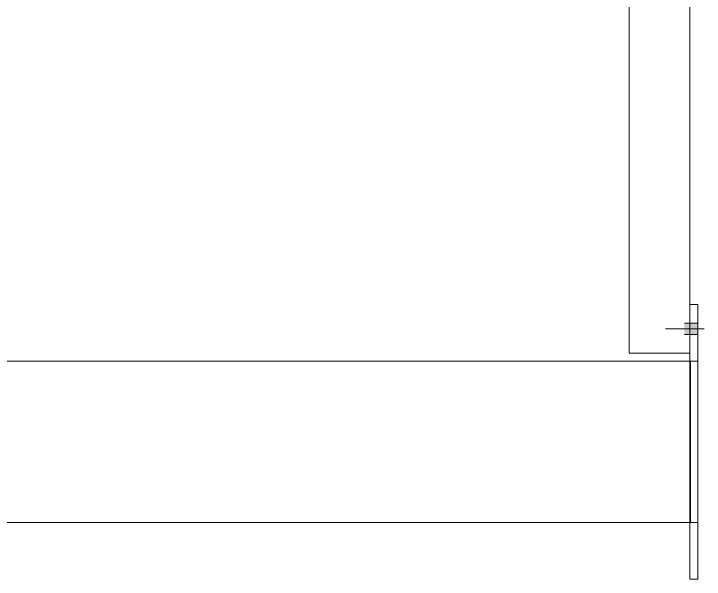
# Model space of a CAD drawing. Header units: millimetres. Extents: x -220592 to 404889, y -217665 to 38245.
# Drawn here: x 37068 to 37923, y -39842 to -39141 of the extents above; entities that cross this region are included whole.
import ezdxf

# ---------------------------------------------------------------- set-up
doc = ezdxf.new("R2010")
doc.units = ezdxf.units.MM
doc.linetypes.add('XKITLINE00', pattern=[0])
doc.layers.add('000 - 0_HIDE_OBJ_FRAMING_DEF_SUB_1', color=7, linetype='Continuous')

# ---------------------------------------------------------------- blocks, each defined once
blk = doc.blocks.new('*A14500')
at = {"layer": '000 - 0_HIDE_OBJ_FRAMING_DEF_SUB_1', "color": 7, "linetype": 'XKITLINE00', "lineweight": 0}
for p, q in [((-82.807633, 119.132111), (-82.318045, 119.132111)), ((-81.630524, 119.132111), (-81.621276, 119.132111)), ((-81.612906, 119.132111), (-80.987154, 119.132111)), ((-80.96536, 119.132111), (-69.749749, 119.132111)), ((-69.749749, 119.132111), (-69.749749, 117.132111)), ((-82.807633, 117.132111), (-82.318045, 117.132111)), ((-81.590245, 117.132111), (-80.934983, 117.132111)), ((-80.913286, 117.132111), (-69.749749, 117.132111))]:
    blk.add_line(p, q, dxfattribs=at)
blk = doc.blocks.new('*A14501')
at = {"layer": '000 - 0_HIDE_OBJ_FRAMING_DEF_SUB_1', "color": 7, "linetype": 'XKITLINE00', "lineweight": 0}
for p, q in [((-70.507649, 119.232111), (-70.507649, 132.032111)), ((-70.507649, 132.032111), (-69.757649, 132.032111)), ((-69.757649, 119.232111), (-69.757649, 132.032111)), ((-70.507649, 119.232111), (-69.757649, 119.232111))]:
    blk.add_line(p, q, dxfattribs=at)
blk = doc.blocks.new('*A14504')
at = {"layer": '000 - 0_HIDE_OBJ_FRAMING_DEF_SUB_1'}
for points in [[(-69.7576, 119.4621), (-69.8226, 119.4621), (-69.8226, 119.6021), (-69.7576, 119.6021)], [(-69.7576, 119.4621), (-69.8226, 119.4621), (-69.8226, 119.6021), (-69.7576, 119.6021)], [(-69.6576, 119.4621), (-69.7576, 119.4621), (-69.7576, 119.6021), (-69.6576, 119.6021)], [(-69.6576, 119.4621), (-69.7576, 119.4621), (-69.7576, 119.6021), (-69.6576, 119.6021)]]:
    blk.add_hatch(color=7, dxfattribs=at).paths.add_polyline_path(points, flags=17)
at = {"layer": '000 - 0_HIDE_OBJ_FRAMING_DEF_SUB_1', "color": 7, "linetype": 'XKITLINE00', "lineweight": 0}
for p, q in [((-69.7576, 119.6021), (-69.8226, 119.6021)), ((-69.7576, 119.6021), (-69.8226, 119.6021)), ((-69.6576, 119.6021), (-69.7576, 119.6021)), ((-69.6576, 119.6021), (-69.7576, 119.6021)), ((-69.5784, 119.5321), (-70.0576, 119.5321)), ((-69.5784, 119.5321), (-70.0576, 119.5321)), ((-69.7576, 119.4621), (-69.8226, 119.4621)), ((-69.7576, 119.4621), (-69.8226, 119.4621)), ((-69.6576, 119.4621), (-69.7576, 119.4621)), ((-69.6576, 119.4621), (-69.7576, 119.4621))]:
    blk.add_line(p, q, dxfattribs=at)
blk = doc.blocks.new('*A14506')
at = {"layer": '000 - 0_HIDE_OBJ_FRAMING_DEF_SUB_1', "color": 7, "linetype": 'XKITLINE00', "lineweight": 0}
for p, q in [((-69.757649, 119.832111), (-69.657649, 119.832111)), ((-69.657649, 119.832111), (-69.657649, 116.432111)), ((-69.757649, 119.232111), (-69.757649, 116.432111)), ((-69.757649, 119.132111), (-69.657649, 119.132111)), ((-69.657649, 117.132111), (-69.757649, 117.132111)), ((-69.657649, 116.432111), (-69.757649, 116.432111))]:
    blk.add_line(p, q, dxfattribs=at)
blk = doc.blocks.new('W-1-PP18-ST_20260402-011103_LOWER_PL')
at = {"layer": '000 - 0_HIDE_OBJ_FRAMING_DEF_SUB_1', "color": 7, "lineweight": 0, "xscale": 100, "yscale": 100, "zscale": 100}
for name in ['*A14501', '*A14506', '*A14504', '*A14500']:
    blk.add_blockref(name, (17759.3349, -35779.0805), dxfattribs=at)

msp = doc.modelspace()

# ---------------------------------------------------------------- block references
at = {"layer": 'Defpoints', "color": 7}
msp.add_blockref('W-1-PP18-ST_20260402-011103_LOWER_PL', (27121.4984, -15705.7702), dxfattribs=at)

doc.saveas('drawing.dxf')
